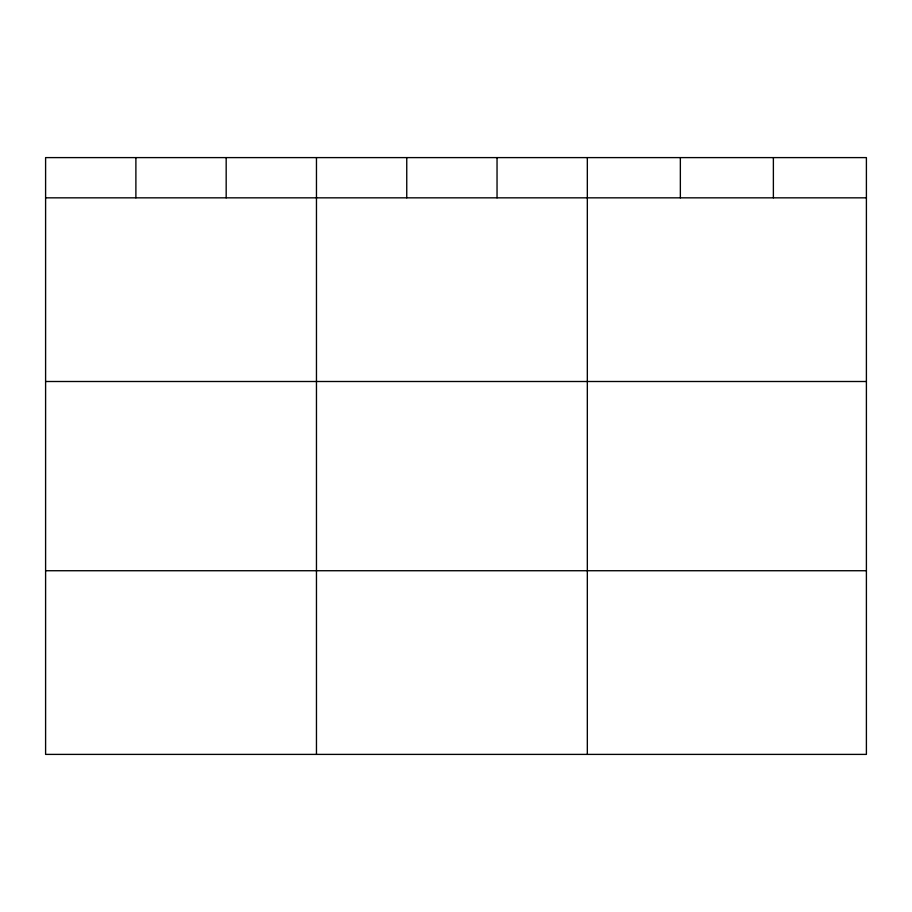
<?xml version="1.0" encoding="UTF-8"?>
<svg xmlns="http://www.w3.org/2000/svg" width="912" height="912" viewBox="0 0 912 912"><rect width="100%" height="100%" fill="white"/><g stroke="black" fill="none" stroke-linecap="round" stroke-linejoin="round"><path stroke-width="1.37" d="M866.4 197.836L866.4 754.395L45.6 754.395L45.6 157.605L866.4 157.605L866.4 197.836L45.6 197.836M45.6 381.501L866.4 381.501M45.6 570.73L866.4 570.73M773.376 157.605L773.376 197.836M680.352 157.605L680.352 197.836M587.328 157.605L587.328 754.395M497.04 157.605L497.04 197.836M406.752 157.605L406.752 197.836M316.464 157.605L316.464 754.395M226.176 157.605L226.176 197.836M135.888 157.605L135.888 197.836"/></g></svg>
